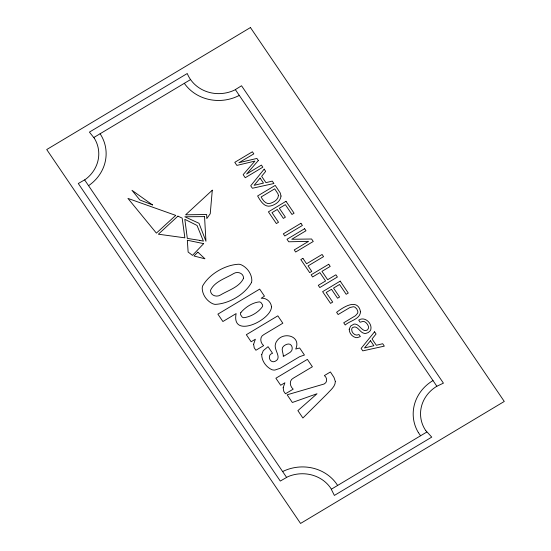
<?xml version="1.0" encoding="UTF-8"?>
<svg xmlns="http://www.w3.org/2000/svg" width="551" height="551" viewBox="0 0 551 551"><rect width="100%" height="100%" fill="white"/><g stroke="black" fill="none" stroke-linecap="round" stroke-linejoin="round"><path stroke-width="0.83" d="M88.553 185.673L89.896 184.73A41.835 38.68 -9.3 0 0 100.916 135.036L100.117 133.741M93.863 137.488L190.57 79.571M331.385 489.185L426.825 432.025M239.279 95.399L237.867 96.115A41.848 38.687 -9.3 0 1 185.219 84.551L184.316 83.318M282.635 471.566L283.214 471.27A41.821 38.66 -9.3 0 1 335.828 482.828L337.639 485.438M94.496 138.473L89.42 132.109L187.25 73.517L187.891 74.97A35.126 32.475 -9.3 0 0 190.288 79.172L191.259 80.529A34.472 31.868 -9.3 0 0 234.636 90.04L241.538 85.77L443.424 383.152L436.853 386.251L235.387 89.668M425.716 430.51L431.743 437.115L334.374 495.432L330.765 488.207A34.458 31.862 -9.3 0 0 288.021 476.629L280.28 481.057L78.283 183.511L85.398 179.426A34.458 31.862 -9.3 0 0 94.476 138.487M420.565 435.772L418.374 432.563M84.661 179.943L286.527 477.297M425.703 430.517A34.486 31.882 -9.3 0 1 436.853 386.265M418.367 432.569A41.848 38.694 -9.3 0 1 432.983 380.555M271.512 306.797C271.168 320.317 231.034 339.196 236.124 313.595L222.893 321.515L217.886 314.139L259.679 289.11L264.466 296.162L261.202 298.27C266.298 297.643 271.023 301.796 271.512 306.797M283.166 387.794L283.779 391.362L285.459 393.779L293.187 389.151C289.743 386.334 288.896 380.224 293.476 378.076L312.389 366.752L307.375 359.376L275.893 378.227L280.679 385.28L284.895 382.759L283.166 387.794M360.506 311.742C360.175 319.373 349.596 320.778 345.229 325.007L343.721 322.79L355.471 315.702L357.537 313.34A4.126 3.816 -9.3 0 0 357.833 311.535L356.772 308.911L354.968 307.21A3.795 3.506 -9.3 0 0 353.287 306.762L349.919 307.52L338.114 314.538L336.613 312.321C343.046 307.231 357.757 297.712 360.506 311.742M253.612 344.272L254.231 347.833L255.912 350.257L263.64 345.629C260.203 342.805 259.349 336.702 263.929 334.547L282.835 323.223L277.828 315.84L246.338 334.698L251.132 341.758L255.347 339.237L253.612 344.272M349.203 329.284C349.189 332.956 351.979 336.578 355.533 337.515A5.482 5.069 -9.3 0 0 357.523 337.598L360.368 336.558L358.99 334.526C355.505 336.578 351.386 332.887 351.669 329.271A3.065 2.831 -9.3 0 1 352.619 327.583C357.296 324.615 359.775 332.673 364.128 333.327A4.739 4.38 -9.3 0 0 365.85 333.403L368.192 332.57L369.935 331.089A5.331 4.925 -9.3 0 0 370.851 329.353C372.262 323.065 364.562 316.047 358.708 320.138L360.127 322.232L362.971 321.398A4.36 4.029 -9.3 0 1 364.741 321.812C367.324 323.155 370.031 327.322 367.572 329.863C362.579 333.086 360.051 324.718 355.423 324.133A4.194 3.878 -9.3 0 0 353.797 324.181L350.615 326.075L349.203 329.284M335.345 381.423C335.332 386.54 330.593 389.963 327.556 393.455L302.892 418.002L297.884 410.626L317.039 393.738L292.361 402.492L287.14 394.798L324.105 384.013C327.673 382.291 327.294 377.738 324.381 375.575L330.414 371.966L333.947 377.345L335.345 381.423M283.304 355.374L283.283 356.504L290.088 352.385L291.41 351.028A5.09 4.704 -9.3 0 0 292.071 349.541L292.202 348.018A6.447 5.965 -9.3 0 0 291.259 345.339C289.516 342.853 285.928 344.313 284.027 345.835C280.549 348.177 283 352.206 283.304 355.374M278.427 195.447C278.303 199.696 273.861 202.265 270.245 203.34C265.878 204.731 262.848 200.227 261.146 196.962L274.694 188.848L277.945 193.745L278.427 195.447M261.725 354.637C261.656 360.96 266.236 367.131 271.877 369.687A7.411 6.853 -9.3 0 0 274.949 370.038L280.115 368.302L299.682 356.662L304.434 355.037L299.648 347.984L295.749 349.038C301.7 335.607 282.401 330.903 276.416 341.744A8.051 7.445 -9.3 0 0 275.459 344.065C273.503 349.864 282.477 357.792 275.197 361.277C269.852 363.997 266.56 354.713 272.552 353.301L268.048 346.675L263.254 350.67L261.725 354.637M212.287 190.205L210.234 213.76L206.79 218.582L206.666 214.504L185.632 214.814L212.287 190.205M281.017 196.046C280.562 201.239 275.466 204.814 270.72 205.936C264.211 207.665 260.23 200.543 257.62 195.956L275.218 185.418L280.252 192.967L281.017 196.046M243.549 278.262C239.527 287.112 228.307 290.246 220.476 294.999C216.557 297.568 210.33 295.474 210.503 290.329C214.539 281.485 225.752 278.338 233.596 273.585C237.515 271.016 243.7 273.144 243.549 278.262M251.449 282.594C244.775 294.613 228.755 303.87 215.069 304.379A11.578 10.703 -9.3 0 1 212.452 303.629C206.804 300.915 202.492 294.861 202.21 288.552A11.571 10.696 -9.3 0 1 202.596 286.003C209.277 273.985 225.297 264.735 238.976 264.218A11.571 10.696 -9.3 0 1 241.593 264.962C247.247 267.683 251.552 273.73 251.835 280.046A11.578 10.703 -9.3 0 1 251.449 282.594M240.897 312.472L240.663 313.064A3.526 3.258 -9.3 0 0 240.649 314.821L242.137 317.018A3.464 3.203 -9.3 0 0 243.831 317.727C250.891 316.77 258.405 312.389 262.503 306.549A3.464 3.203 -9.3 0 0 262.524 304.806L261.036 302.616A3.526 3.258 -9.3 0 0 259.335 301.879C252.324 302.637 245.429 307.217 240.897 312.472M264.177 169.157L250.719 185.79L252.392 188.256L273.916 183.511L272.29 181.107L265.94 182.656L261.635 176.306L265.678 171.375L264.177 169.157M374.577 331.778L361.119 348.418L362.792 350.877L384.316 346.131L382.69 343.728L376.34 345.277L372.035 338.934L376.078 333.996L374.577 331.778M260.1 178.097L254.101 185.329L263.481 183.084L260.1 178.097M370.499 340.718L364.5 347.95L373.881 345.711L370.499 340.718M258.323 160.534L246.621 174.033L261.415 165.093L262.834 167.187L245.236 177.725L243.149 174.646L254.913 161.099L236.875 165.403L234.788 162.325L252.379 151.787L253.804 153.881L238.927 162.703L256.897 158.44L258.323 160.534M203.67 243.632L192.485 255.368L188.125 252.034L187.34 240.236L203.67 243.632M197.864 252.144L193.98 256.001L204.958 258.805L197.864 252.144M177.918 216.144L158.378 234.203L184.86 237.839L182.167 218.12L177.918 216.144M175.728 215.386L156.388 233.121L127.935 198.401L175.728 215.386M250.443 27.55L46.725 149.548L300.557 523.45L504.275 401.452L250.443 27.55M286.003 201.308L268.406 211.846L276.354 223.554L278.51 222.26L271.987 212.652L277.311 209.463L283.372 218.396L285.397 217.184L279.336 208.25L285.335 204.655L291.982 214.449L294.076 213.203L286.003 201.308M300.936 223.3L283.338 233.838L284.798 235.993L302.396 225.455L300.936 223.3M304.613 228.72L287.016 239.258L288.731 241.786L308.546 241.359L294.248 249.92L295.673 252.014L313.271 241.476L311.597 239.01L291.768 239.272L305.991 230.752L304.613 228.72M302.905 258.336L300.818 259.59L309.683 272.649L311.77 271.395L308.05 265.913L323.554 256.628L322.094 254.472L306.583 263.757L302.905 258.336M328.74 264.266L311.143 274.804L312.61 276.96L319.89 272.6L325.579 280.976L318.292 285.335L319.8 287.553L337.398 277.015L335.89 274.797L327.666 279.722L321.977 271.347L330.207 266.422L328.74 264.266M340.201 281.141L322.604 291.679L330.545 303.387L332.708 302.093L326.185 292.485L331.509 289.296L337.57 298.229L339.595 297.017L333.534 288.083L339.533 284.488L346.18 294.282L348.273 293.036L340.201 281.141M204.545 216.612L184.819 216.763L199.021 223.3L205.95 241.235L204.545 216.612M199.744 240.367L187.333 238.418L184.819 219.326L197.038 225.442L203.395 241.124L199.744 240.367M152.51 204.924L139.851 199.972L131.992 190.336L152.51 204.924"/></g></svg>
